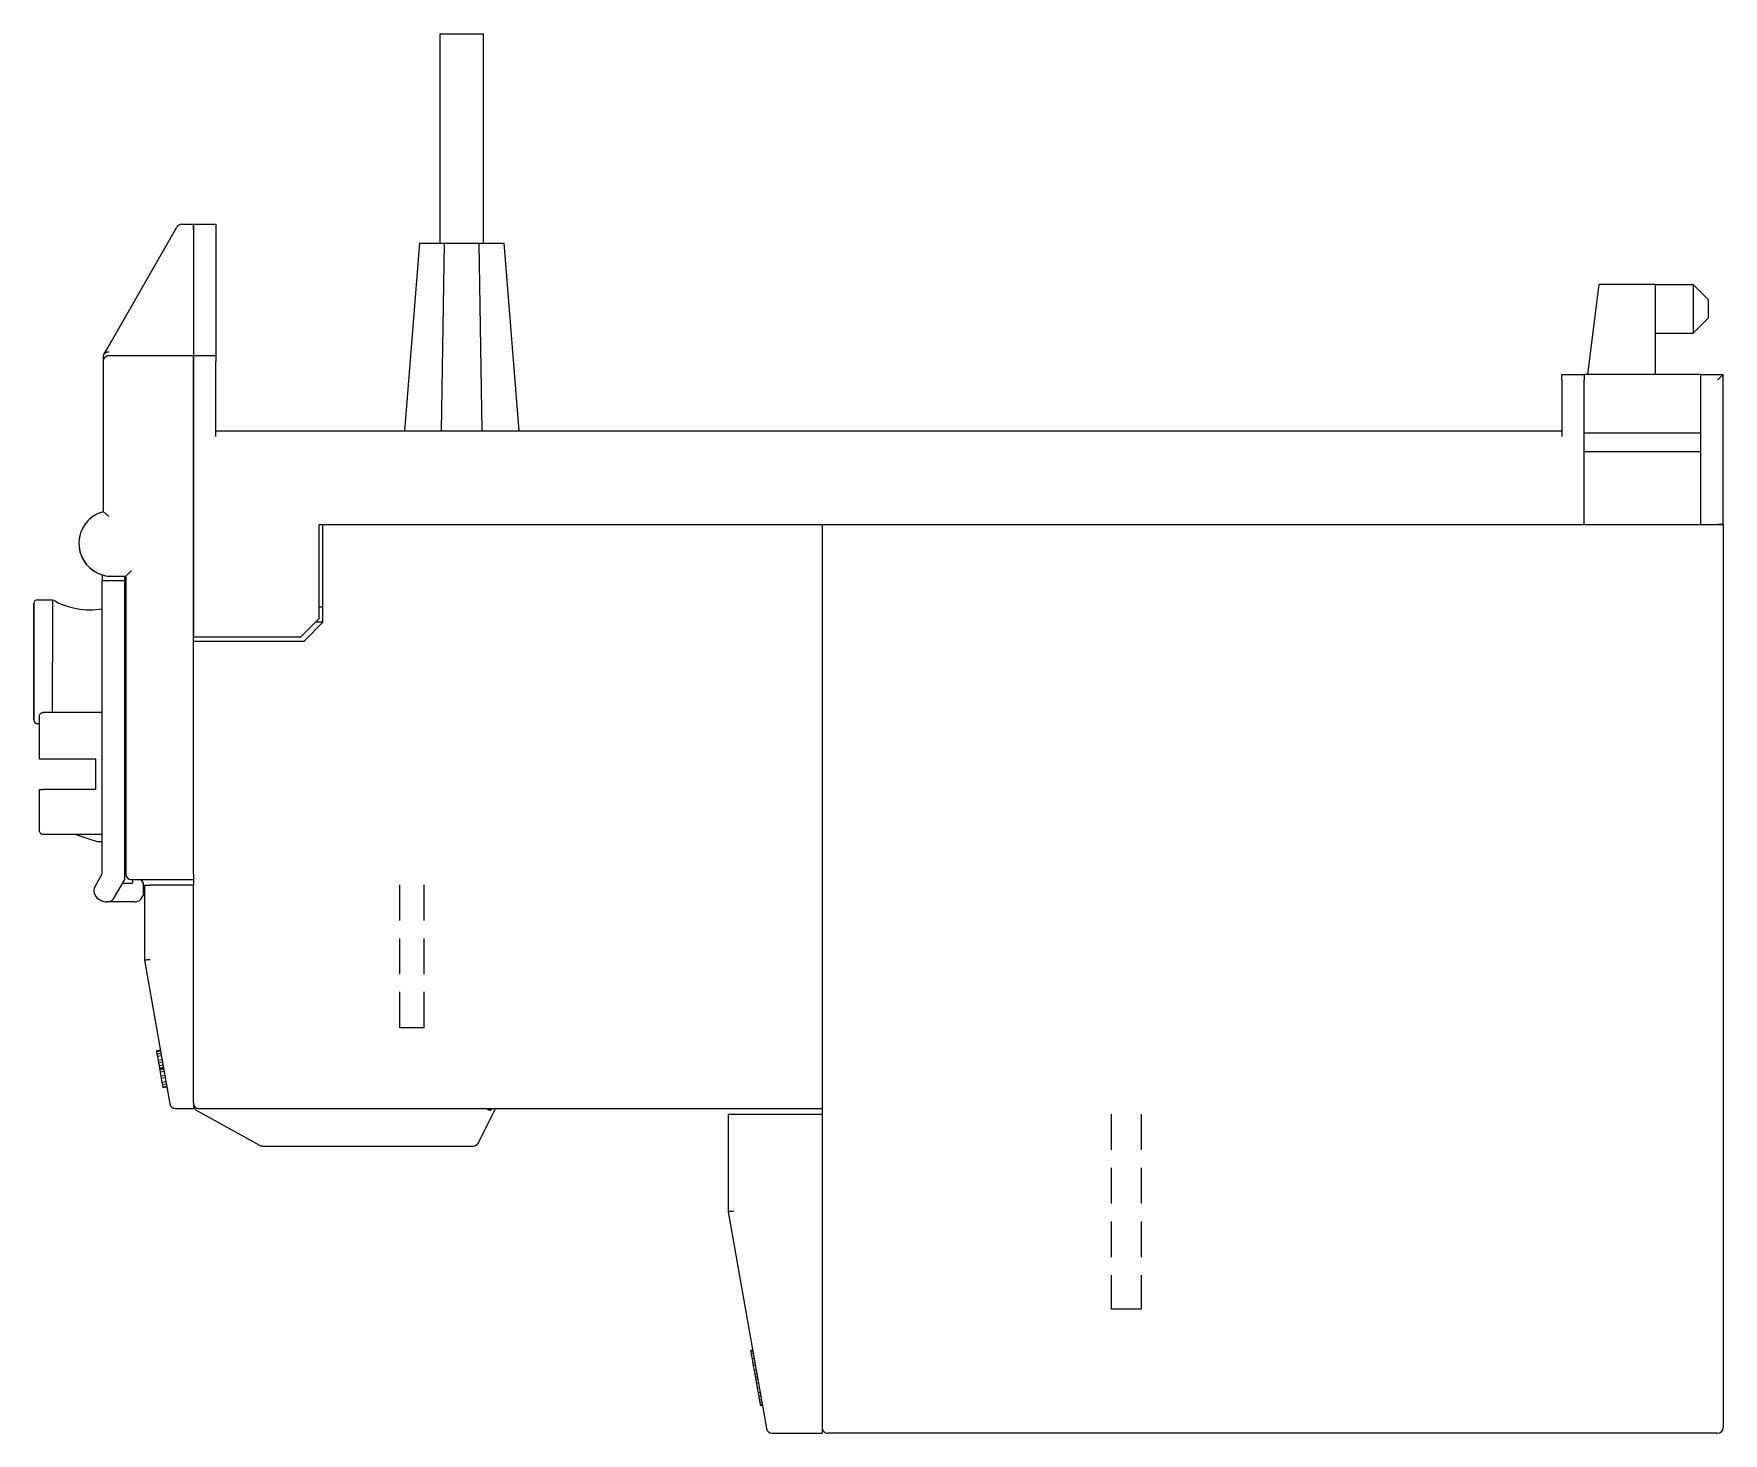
# Model space of a CAD drawing. Header units: millimetres. Extents: x 0 to 90, y 0 to 74.5.
import ezdxf

# ---------------------------------------------------------------- set-up
doc = ezdxf.new("R2010")
doc.units = ezdxf.units.MM
doc.linetypes.add('HIDDEN', pattern=[9.525, 6.35, -3.175])
doc.layers.add('7', color=7, linetype='Continuous')

msp = doc.modelspace()

# ---------------------------------------------------------------- linework, layer by layer
at = {"color": 7, "linetype": 'Continuous'}
for p, q in [((21.65, 63.4), (21.65, 74.55)), ((21.65, 74.55), (23.95, 74.55)), ((21.65, 63.4), (21.65, 74.55)), ((23.95, 63.4), (23.95, 74.55)), ((23.95, 63.4), (23.95, 74.55)), ((6.071, 61.549), (7.614, 64.249)), ((7.874, 64.4), (8.5, 64.4)), ((8.5, 64.4), (8.5, 64.379)), ((8.5, 64.379), (8.5, 64.4)), ((8.5, 64.4), (9.7, 64.4)), ((8.5, 64.379), (8.5, 64.364)), ((8.5, 64.364), (8.5, 64.379)), ((8.5, 64.364), (8.5, 64.323)), ((8.5, 64.323), (8.5, 64.364)), ((8.5, 64.323), (8.5, 64.297)), ((8.5, 64.297), (8.5, 64.323)), ((8.5, 64.297), (8.5, 64.234)), ((8.5, 64.234), (8.5, 64.297)), ((8.5, 64.234), (8.5, 64.205)), ((8.5, 64.205), (8.5, 64.234)), ((8.5, 64.205), (8.5, 64.1)), ((8.5, 64.1), (8.5, 64.205)), ((8.5, 64.1), (8.5, 61.4)), ((8.5, 64.1), (8.5, 61.4)), ((9.7, 64.4), (9.7, 64.1)), ((9.7, 64.1), (9.7, 61.4)), ((20.55, 63.4), (19.75, 53.4)), ((20.55, 63.4), (19.75, 53.4)), ((20.55, 63.4), (19.75, 53.4)), ((20.55, 63.4), (21.47, 63.4)), ((21.47, 63.4), (21.55, 63.4)), ((21.55, 63.4), (21.873, 63.4)), ((21.714, 53.4), (21.873, 63.4)), ((21.873, 63.4), (23.727, 63.4)), ((23.727, 63.4), (24.05, 63.4)), ((23.886, 53.4), (23.727, 63.4)), ((24.05, 63.4), (24.13, 63.4)), ((24.13, 63.4), (25.05, 63.4)), ((25.85, 53.4), (25.05, 63.4)), ((25.85, 53.4), (25.05, 63.4)), ((25.85, 53.4), (25.05, 63.4)), ((3.892, 57.737), (6.071, 61.549)), ((8.5, 61.4), (8.5, 60.562)), ((8.5, 61.4), (8.5, 60.562)), ((9.7, 61.4), (9.7, 57.4)), ((8.5, 60.562), (8.5, 57.4)), ((8.5, 60.562), (8.5, 60.298)), ((82.785, 56.4), (83.4, 61.2)), ((86.4, 61.2), (83.4, 61.2)), ((86.4, 58.6), (86.4, 61.2)), ((86.4, 61.2), (88.4, 61.2)), ((88.4, 61.2), (89.2, 60.4)), ((88.4, 61.2), (88.4, 58.6)), ((89.2, 60.4), (89.2, 59.4)), ((8.5, 60.298), (8.5, 59.761)), ((8.5, 59.761), (8.5, 59.474)), ((8.5, 59.474), (8.5, 59.033)), ((8.5, 59.033), (8.5, 58.77)), ((8.5, 58.77), (8.5, 58.409)), ((86.4, 58.6), (88.4, 58.6)), ((86.4, 56.4), (86.4, 58.6)), ((89.2, 59.4), (88.4, 58.6)), ((4.182, 58.243), (3.735, 57.462)), ((3.735, 57.462), (3.892, 57.737)), ((8.5, 58.409), (8.5, 58.193)), ((8.5, 58.193), (8.5, 57.915)), ((8.5, 57.915), (8.5, 57.762)), ((8.5, 57.762), (8.5, 57.574)), ((3.735, 57.462), (3.7, 57.4)), ((3.7, 57.4), (3.7, 57.1)), ((3.7, 57.4), (3.7, 57.1)), ((3.7, 57.1), (3.7, 49.091)), ((8.5, 57.4), (4, 57.4)), ((8.5, 57.574), (8.5, 57.494)), ((8.5, 57.494), (8.5, 57.4)), ((8.5, 57.4), (8.5, 57.379)), ((8.5, 57.379), (8.5, 57.4)), ((9.7, 57.4), (8.5, 57.4)), ((8.5, 57.379), (8.5, 57.364)), ((8.5, 57.364), (8.5, 57.379)), ((8.5, 57.364), (8.5, 57.322)), ((8.5, 57.322), (8.5, 57.364)), ((8.5, 57.322), (8.5, 57.296)), ((8.5, 57.296), (8.5, 57.322)), ((8.5, 57.296), (8.5, 57.234)), ((8.5, 57.234), (8.5, 57.296)), ((8.5, 57.234), (8.5, 57.204)), ((8.5, 57.204), (8.5, 57.234)), ((8.5, 57.204), (8.5, 57.1)), ((8.5, 57.1), (8.5, 57.204)), ((8.5, 42.4), (8.5, 57.1)), ((8.5, 57.1), (8.5, 42.4)), ((9.7, 57.4), (9.7, 57.1)), ((9.7, 53.1), (9.7, 57.1)), ((81.4, 56.4), (82.6, 56.4)), ((81.4, 56.1), (81.4, 56.4)), ((81.4, 56.4), (82.6, 56.4)), ((81.4, 56.1), (81.4, 53.1)), ((82.6, 56.4), (82.6, 56.1)), ((88.8, 56.4), (82.6, 56.4)), ((82.6, 48.4), (82.6, 56.1)), ((88.8, 56.4), (90, 56.4)), ((88.8, 56.1), (88.8, 56.4)), ((88.8, 56.4), (90, 56.4)), ((88.8, 48.4), (88.8, 56.1)), ((90, 48.4), (90, 56.4)), ((9.7, 53.4), (81.4, 53.4)), ((9.7, 53.4), (81.4, 53.4)), ((82.6, 53.3), (88.8, 53.3)), ((82.6, 52.3), (88.8, 52.3)), ((15.2, 43.4), (15.2, 48.4)), ((15.2, 48.4), (15.4, 48.4)), ((15.4, 43.2), (15.4, 48.4)), ((15.4, 48.4), (42, 48.4)), ((15.4, 48.4), (42, 48.4)), ((42, 48.4), (42, 17.6)), ((42, 48.4), (42.3, 48.4)), ((42.3, 48.4), (82.6, 48.4)), ((42.3, 48.4), (82.6, 48.4)), ((82.6, 48.4), (88.8, 48.4)), ((88.8, 48.4), (89.7, 48.4)), ((88.8, 48.4), (89.7, 48.4)), ((89.814, 48.4), (89.7, 48.4)), ((89.7, 48.4), (89.814, 48.4)), ((89.852, 48.4), (89.814, 48.4)), ((89.814, 48.4), (89.852, 48.4)), ((89.912, 48.4), (89.852, 48.4)), ((89.852, 48.4), (89.912, 48.4)), ((89.952, 48.4), (89.912, 48.4)), ((89.912, 48.4), (89.952, 48.4)), ((89.977, 48.4), (89.952, 48.4)), ((89.952, 48.4), (89.977, 48.4)), ((90, 48.4), (89.977, 48.4)), ((89.977, 48.4), (90, 48.4)), ((90, 48.4), (90, 0.3)), ((90, 48.4), (90, 0.3)), ((3.65, 45.73), (3.65, 45.4)), ((3.65, 29.902), (3.65, 45.4)), ((4.85, 45.4), (3.65, 45.4)), ((4.15, 45.65), (4.9, 45.65)), ((4.85, 45.4), (4.85, 45.65)), ((4.85, 29.5), (4.85, 45.4)), ((4.9, 45.65), (4.9, 29.8)), ((0, 44.187), (0, 44.2)), ((0, 44.2), (0, 44.14)), ((0, 44.14), (0, 44.2)), ((0, 44.14), (0, 41.1)), ((0, 41.1), (0, 44.14)), ((0.2, 44.4), (1, 44.4)), ((1, 44.4), (1, 41.1)), ((14.2, 42.4), (15.2, 43.4)), ((15.4, 44), (15.2, 44)), ((8.5, 42.2), (8.5, 42.4)), ((14.2, 42.4), (8.5, 42.4)), ((15.4, 43.2), (14.4, 42.2)), ((15.4, 43.2), (15, 43.2)), ((8.5, 29.8), (8.5, 42.2)), ((8.5, 42.2), (8.8, 42.2)), ((8.8, 42.2), (14.4, 42.2)), ((0, 38.06), (0, 41.1)), ((0, 41.1), (0, 38.06)), ((1, 38.394), (1, 41.1)), ((0, 38), (0, 38.06)), ((0, 38.06), (0, 38.013)), ((0, 38.013), (0, 38)), ((0.3, 35.9), (0.3, 38.194)), ((1.3, 38.394), (0.5, 38.394)), ((3.65, 38.4), (1.3, 38.4)), ((1.3, 38.394), (1.3, 38.4)), ((4.9, 38.4), (4.85, 38.4)), ((0.2, 37.8), (0.3, 37.8)), ((0.5, 35.9), (0.3, 35.9)), ((3.3, 35.9), (0.5, 35.9)), ((3.3, 34.3), (3.3, 35.9)), ((0.3, 32.105), (0.3, 34.3)), ((0.3, 34.3), (0.5, 34.3)), ((3.3, 34.3), (0.5, 34.3)), ((3.65, 31.898), (0.5, 31.898)), ((2.9, 31.667), (2.205, 31.898)), ((2.942, 31.653), (2.9, 31.667)), ((3.4, 31.5), (2.942, 31.653)), ((4.9, 31.898), (4.85, 31.898)), ((3.65, 31.5), (3.4, 31.5)), ((4.9, 31.5), (4.85, 31.5)), ((3.61, 29.752), (3.262, 29.15)), ((8.5, 29.8), (8.5, 29.5)), ((4.302, 28.55), (4.85, 29.5)), ((4.735, 29.3), (5.25, 29.3)), ((5.2, 29.5), (8.5, 29.5)), ((5.25, 29.5), (5.25, 29.3)), ((5.85, 29.3), (5.717, 29.5)), ((5.85, 28.8), (5.85, 29.3)), ((5.9, 29.2), (6.2, 29.2)), ((5.9, 29.2), (5.9, 25.2)), ((8.5, 29.2), (6.2, 29.2)), ((8.5, 29.5), (8.5, 29.2)), ((8.5, 17.6), (8.5, 29.2)), ((3.445, 28.467), (3.619, 28.367)), ((5.35, 28.3), (3.869, 28.3)), ((5.9, 25.2), (7.249, 17.548)), ((6.747, 20.399), (6.55, 20.364)), ((6.557, 20.322), (6.55, 20.364)), ((6.754, 20.357), (6.557, 20.322)), ((6.579, 20.196), (6.557, 20.322)), ((6.776, 20.231), (6.579, 20.196)), ((6.601, 20.071), (6.579, 20.196)), ((6.798, 20.105), (6.601, 20.071)), ((6.638, 19.861), (6.601, 20.071)), ((6.835, 19.896), (6.638, 19.861)), ((6.66, 19.735), (6.638, 19.861)), ((6.857, 19.77), (6.66, 19.735)), ((6.69, 19.568), (6.66, 19.735)), ((6.887, 19.602), (6.69, 19.568)), ((6.712, 19.442), (6.69, 19.568)), ((6.909, 19.477), (6.712, 19.442)), ((6.72, 19.4), (6.712, 19.442)), ((6.917, 19.435), (6.72, 19.4)), ((6.727, 19.358), (6.72, 19.4)), ((6.924, 19.393), (6.727, 19.358)), ((6.749, 19.232), (6.727, 19.358)), ((6.946, 19.267), (6.749, 19.232)), ((6.786, 19.023), (6.749, 19.232)), ((6.983, 19.058), (6.786, 19.023)), ((6.808, 18.897), (6.786, 19.023)), ((7.005, 18.932), (6.808, 18.897)), ((6.845, 18.688), (6.808, 18.897)), ((7.042, 18.722), (6.845, 18.688)), ((6.867, 18.562), (6.845, 18.688)), ((7.064, 18.597), (6.867, 18.562)), ((6.89, 18.436), (6.867, 18.562)), ((7.087, 18.471), (6.89, 18.436)), ((6.897, 18.394), (6.89, 18.436)), ((7.094, 18.429), (6.897, 18.394)), ((7.545, 17.3), (8.5, 17.3)), ((8.5, 17.6), (8.5, 17.3)), ((8.654, 17.214), (12.032, 15.338)), ((8.8, 17.3), (42, 17.3)), ((23.683, 15.466), (24.6, 17.3)), ((24.142, 17.264), (24.05, 17.3)), ((24.156, 17.3), (24.142, 17.264)), ((24.261, 17.218), (24.142, 17.264)), ((24.293, 17.3), (24.261, 17.218)), ((24.32, 17.195), (24.261, 17.218)), ((24.361, 17.3), (24.32, 17.195)), ((24.35, 17.183), (24.32, 17.195)), ((24.395, 17.3), (24.35, 17.183)), ((42, 17.6), (42, 17.3)), ((42, 17.3), (42, 17)), ((37, 17), (37.3, 17)), ((37, 17), (37, 11.8)), ((37.3, 17), (42, 17)), ((42, 17), (42, 0.3)), ((12.178, 15.3), (23.415, 15.3)), ((37, 11.8), (39.037, 0.248)), ((38.3, 4.425), (38.202, 4.407)), ((38.213, 4.345), (38.202, 4.407)), ((38.312, 4.362), (38.213, 4.345)), ((38.235, 4.219), (38.213, 4.345)), ((38.334, 4.236), (38.235, 4.219)), ((38.28, 3.967), (38.235, 4.219)), ((38.378, 3.985), (38.28, 3.967)), ((38.324, 3.716), (38.28, 3.967)), ((38.422, 3.733), (38.324, 3.716)), ((38.346, 3.59), (38.324, 3.716)), ((38.445, 3.608), (38.346, 3.59)), ((38.39, 3.339), (38.346, 3.59)), ((38.489, 3.356), (38.39, 3.339)), ((38.424, 3.15), (38.39, 3.339)), ((38.522, 3.168), (38.424, 3.15)), ((38.457, 2.962), (38.424, 3.15)), ((38.555, 2.979), (38.457, 2.962)), ((38.479, 2.836), (38.457, 2.962)), ((38.578, 2.853), (38.479, 2.836)), ((38.512, 2.647), (38.479, 2.836)), ((38.611, 2.665), (38.512, 2.647)), ((38.557, 2.396), (38.512, 2.647)), ((38.655, 2.413), (38.557, 2.396)), ((38.601, 2.144), (38.557, 2.396)), ((38.699, 2.162), (38.601, 2.144)), ((38.634, 1.956), (38.601, 2.144)), ((38.733, 1.973), (38.634, 1.956)), ((38.667, 1.767), (38.634, 1.956)), ((38.766, 1.785), (38.667, 1.767)), ((38.69, 1.642), (38.667, 1.767)), ((38.788, 1.659), (38.69, 1.642)), ((38.712, 1.516), (38.69, 1.642)), ((38.81, 1.533), (38.712, 1.516)), ((38.723, 1.453), (38.712, 1.516)), ((38.821, 1.47), (38.723, 1.453)), ((39.332, 0), (42, 0)), ((42, 0.3), (42, 0)), ((89.7, 0), (42.3, 0)), ((89.7, 0), (42.3, 0))]:
    msp.add_line(p, q, dxfattribs=at)
at = {"color": 7, "linetype": 'HIDDEN', "ltscale": 0.3}
for p, q in [((57.4, 17), (57.4, 6.6)), ((59, 17), (59, 6.6)), ((59, 6.6), (57.4, 6.6))]:
    msp.add_line(p, q, dxfattribs=at)
at = {"color": 7, "linetype": 'Continuous'}
for centre, radius, start, end in [((7.874, 64.1), 0.3, 90, 150.25512), ((7.874, 64.1), 0.3, 130.06268, 150.25512), ((4, 57.1), 0.3, 164.55, 179.85871), ((4, 57.1), 0.3, 164.54996, 180), ((4, 57.1), 0.3, 157.46281, 164.55), ((4, 57.1), 0.3, 157.46111, 164.54996), ((4, 57.1), 0.3, 112.53719, 157.46281), ((4, 57.1), 0.3, 112.53889, 157.46111), ((4, 57.1), 0.3, 105.45, 112.53719), ((4, 57.1), 0.3, 105.45004, 112.53889), ((4, 57.1), 0.3, 90.14129, 105.45), ((4, 57.1), 0.3, 90, 105.45004), ((4.15, 47.4), 1.75, 104.9006, -104.1403), ((4.15, 47.4), 1.75, 104.9006, -104.14733), ((4.15, 47.4), 1.75, 119.31654, -106.65928), ((4.15, 47.4), 1.75, -104.1403, -90), ((4.15, 47.4), 1.75, -104.14733, -90), ((0.2, 44.2), 0.2, 90, 180), ((3, 47.864), 4, -120, -80.642), ((3, 47.864), 4, -62.37372, -61.58248), ((0.2, 38), 0.2, 180, -90), ((3.35, 29.902), 0.3, -30, 0), ((5.2, 29.8), 0.3, 180, -90), ((3.695, 28.9), 0.5, 150, -120), ((5.2, 29.8), 0.3, -144.06782, -135.11354), ((5.2, 29.8), 0.3, -112.55037, -90), ((3.869, 28.8), 0.5, -120, -30), ((5.35, 28.8), 0.5, -90, 0), ((7.545, 17.6), 0.3, -170, -90), ((7.545, 17.6), 0.3, -138.11172, -130.08113), ((7.545, 17.6), 0.3, -130.08113, -116.51421), ((8.8, 17.6), 0.3, 180, -135), ((8.8, 17.477), 0.3, 180, -159.9034), ((8.8, 17.477), 0.3, 180, -159.73623), ((8.8, 17.477), 0.3, 180, -159.73623), ((8.8, 17.477), 0.3, -159.9034, -149.52008), ((8.8, 17.477), 0.3, -159.9034, -149.52008), ((8.8, 17.477), 0.3, -149.52008, -119.0546), ((8.8, 17.477), 0.3, -149.52008, -119.0546), ((8.8, 17.477), 0.3, -139.31279, -119.0546), ((8.8, 17.477), 0.3, -139.31279, -119.0546), ((8.8, 17.6), 0.3, -135, -112.5), ((8.8, 17.6), 0.3, -135, -90), ((8.8, 17.6), 0.3, -112.5, -90), ((12.178, 15.6), 0.3, -119.0546, -90), ((12.178, 15.6), 0.3, -109.47142, -103.02225), ((12.178, 15.6), 0.3, -109.47142, -103.02225), ((12.178, 15.6), 0.3, -109.38727, -104.5207), ((12.178, 15.6), 0.3, -109.47142, -103.02225), ((12.178, 15.6), 0.3, -109.38727, -104.5207), ((12.178, 15.6), 0.3, -104.5207, -99.66755), ((12.178, 15.6), 0.3, -104.5207, -99.66755), ((12.178, 15.6), 0.3, -103.02225, -99.73607), ((12.178, 15.6), 0.3, -103.02225, -99.73607), ((12.178, 15.6), 0.3, -103.02225, -99.73607), ((12.178, 15.6), 0.3, -99.66755, -90), ((12.178, 15.6), 0.3, -99.66755, -90), ((23.415, 15.6), 0.3, -90, -26.56505), ((23.415, 15.6), 0.3, -90, -26.56505), ((23.415, 15.6), 0.3, -90, -68.78981), ((23.415, 15.6), 0.3, -90, -68.79273), ((23.415, 15.6), 0.3, -90, -68.79273), ((23.415, 15.6), 0.3, -90, -68.79273), ((23.415, 15.6), 0.3, -90, -68.79273), ((23.415, 15.6), 0.3, -68.78981, -61.62112), ((23.415, 15.6), 0.3, -68.79273, -61.60502), ((23.415, 15.6), 0.3, -68.79273, -61.60502), ((23.415, 15.6), 0.3, -61.62112, -47.58247), ((23.415, 15.6), 0.3, -61.60502, -47.58705), ((23.415, 15.6), 0.3, -61.60502, -47.58705), ((23.415, 15.6), 0.3, -61.60502, -47.58705), ((23.415, 15.6), 0.3, -61.60502, -47.58705), ((23.415, 15.6), 0.3, -47.58247, -26.56505), ((23.415, 15.6), 0.3, -47.58705, -26.56505), ((23.415, 15.6), 0.3, -47.58705, -26.56505), ((39.332, 0.3), 0.3, -170, -90), ((39.332, 0.3), 0.3, -143.84976, -116.93319), ((42.3, 0.3), 0.3, -157.5, -135), ((42.3, 0.3), 0.3, -135, -90), ((89.7, 0.3), 0.3, -90, 0), ((89.7, 0.3), 0.3, -90, 0)]:
    msp.add_arc(centre, radius, start, end, dxfattribs=at)
for points, knots in [([(3.735, 57.462), (3.752, 57.492), (3.799, 57.545), (3.893, 57.596), (3.964, 57.606), (4, 57.605)], [0, 0, 0, 0, 0.1028448, 0.2076257, 0.3143313, 0.3143313, 0.3143313, 0.3143313]), ([(89.7, 56.1), (89.726, 56.126), (89.778, 56.178), (89.853, 56.253), (89.92, 56.32), (89.968, 56.368), (89.993, 56.393), (90, 56.4)], [0, 0, 0, 0, 0.1108935, 0.2203857, 0.3183404, 0.3928324, 0.4242641, 0.4242641, 0.4242641, 0.4242641]), ([(4, 48.842), (3.974, 48.866), (3.922, 48.911), (3.846, 48.975), (3.779, 49.03), (3.731, 49.067), (3.707, 49.086), (3.7, 49.091)], [0, 0, 0, 0, 0.1049703, 0.2076418, 0.2980676, 0.3639944, 0.3899236, 0.3899236, 0.3899236, 0.3899236]), ([(5.2, 45.95), (5.178, 45.928), (5.135, 45.885), (5.071, 45.821), (5.011, 45.761), (4.96, 45.71), (4.924, 45.674), (4.905, 45.655), (4.9, 45.65)], [0, 0, 0, 0, 0.0922735, 0.1847408, 0.2715132, 0.346581, 0.4018176, 0.4242641, 0.4242641, 0.4242641, 0.4242641]), ([(0.3, 38.194), (0.3, 38.214), (0.307, 38.257), (0.335, 38.313), (0.381, 38.358), (0.437, 38.387), (0.479, 38.394), (0.5, 38.394)], [0, 0, 0, 0, 0.0625696, 0.1254773, 0.1879746, 0.2508417, 0.3131786, 0.3131786, 0.3131786, 0.3131786]), ([(0.5, 31.898), (0.479, 31.898), (0.438, 31.905), (0.381, 31.935), (0.336, 31.981), (0.307, 32.04), (0.3, 32.083), (0.3, 32.105)], [0, 0, 0, 0, 0.0617406, 0.1247137, 0.188133, 0.2528475, 0.3180755, 0.3180755, 0.3180755, 0.3180755]), ([(6.2, 25.226), (6.162, 25.223), (6.091, 25.217), (5.999, 25.209), (5.937, 25.203), (5.908, 25.201), (5.9, 25.2)], [0, 0, 0, 0, 0.1150262, 0.212718, 0.2781328, 0.301146, 0.301146, 0.301146, 0.301146]), ([(37.3, 11.826), (37.25, 11.822), (37.164, 11.814), (37.064, 11.806), (37.013, 11.801), (37, 11.8)], [0, 0, 0, 0, 0.1503296, 0.2606602, 0.301146, 0.301146, 0.301146, 0.301146])]:
    msp.add_open_spline(points, degree=3, knots=knots, dxfattribs=at)
at = {"layer": '7', "color": 7, "linetype": 'HIDDEN', "ltscale": 0.3}
for p, q in [((19.5, 21.6), (19.5, 29.5)), ((20.8, 21.6), (20.8, 29.5)), ((20.8, 21.6), (19.5, 21.6))]:
    msp.add_line(p, q, dxfattribs=at)

doc.saveas('drawing.dxf')
